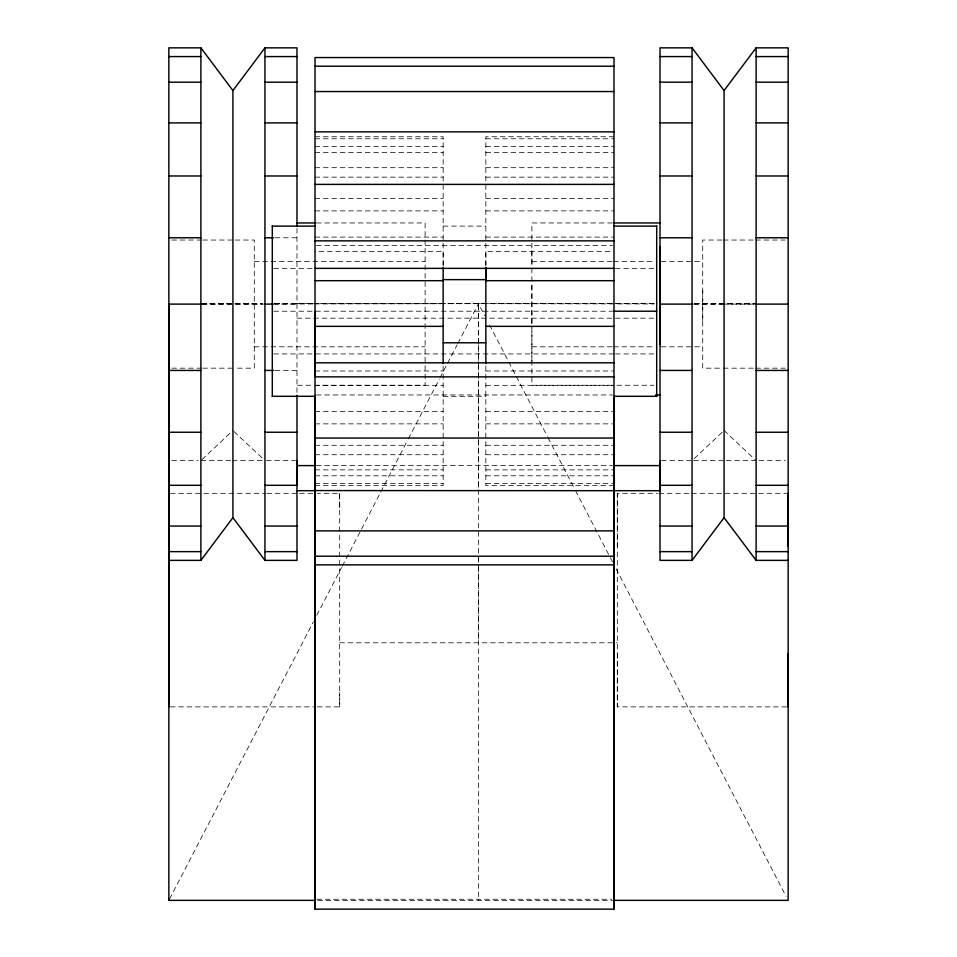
<?xml version="1.0" encoding="UTF-8"?>
<svg xmlns="http://www.w3.org/2000/svg" width="957" height="957" viewBox="0 0 957 957"><rect width="100%" height="100%" fill="white"/><g stroke="black" fill="none" stroke-linecap="round" stroke-linejoin="round"><path stroke-width="0.72" stroke-dasharray="4.79 3.59" d="M274.635 303.393L296.981 303.405L296.981 304.111L275.137 304.111M317.413 706.876L339.687 706.876L339.687 692.521M339.687 507.677L339.687 493.322L317.413 493.322M443.151 266.237L443.151 251.44L315.02 251.44M485.857 266.237L485.857 251.44L613.987 251.44M531.889 361.543L531.889 327.976M531.889 323.777L531.889 283.033M531.889 263.474L531.889 246.679M786.666 706.876L617.313 706.876L617.313 653.571M617.313 546.626L617.313 493.322L657.423 493.322M702.725 320.691L702.725 287.531M169.545 899.042L313.358 621.906M316.791 615.267L341.565 567.537M342.259 566.209L380.096 493.274M380.79 491.958L407.622 440.244M408.316 438.916L439.275 379.247M439.969 377.919L446.847 364.653M447.541 363.325L457.171 344.771M457.853 343.443L478.5 303.656L654.169 303.943M201.951 459.611L232.922 430.506M694.184 458.606L723.014 431.511M201.604 304.099L262.637 304.003M274.551 303.979L313.25 303.919M314.745 303.919L441.285 303.716L314.745 303.68M315.02 136.755L443.151 136.755L443.151 266.632M613.987 136.755L485.857 136.755L485.857 266.632M315.02 138.789L443.151 138.789M485.857 138.789L613.987 138.789M315.02 146.624L443.151 146.624M485.857 146.624L613.987 146.624M315.02 152.558L443.151 152.558M485.857 152.558L613.987 152.558M315.02 167.702L443.151 167.702M485.857 167.702L613.987 167.702M315.02 177.153L443.151 177.153M485.857 177.153L613.987 177.153M315.02 198.554L443.151 198.554M485.857 198.554L613.987 198.554M315.02 210.875L443.151 210.875M485.857 210.875L613.987 210.875M316.348 222.957L425.111 222.957L425.111 385.252L296.981 385.252M612.336 222.957L531.889 222.957L531.889 385.252L615.315 385.252M443.151 226.103L485.857 226.103M315.02 237.097L443.151 237.097M485.857 237.097L613.987 237.097M275.137 237.779L296.981 237.779M171.793 240.04L201.257 240.04M202.728 240.04L233.652 240.04M235.123 240.04L254.275 240.04L254.275 368.17L235.123 368.17M721.877 240.04L702.725 240.04L702.725 368.17L721.877 368.17M723.348 240.04L754.272 240.04M755.743 240.04L785.207 240.04M316.516 245.566L612.492 245.566M254.275 261.405L425.111 261.405M531.889 261.405L612.109 261.405M613.593 261.405L653.703 261.405M661.131 261.405L702.725 261.405M273.786 268.498L314.087 268.498M615.459 268.498L653.751 268.498M296.981 303.405L654.062 303.405M694.28 303.381L755.372 303.345M201.604 303.692L262.637 303.68M274.551 303.68L313.25 303.68M654.169 303.68L442.768 303.668L478.5 303.656L484.697 315.595M694.363 303.68L755.396 303.692M202.346 304.111L263.498 304.111M693.502 304.111L722.631 304.111M723.336 304.111L754.654 304.111M273.786 311.216L612.492 311.216M296.981 318.167L654.062 318.167M254.275 346.817L425.111 346.817M531.889 346.817L612.109 346.817M613.593 346.817L653.703 346.817M661.131 346.817L702.725 346.817M273.786 353.923L614.92 353.923M615.459 353.923L656.693 353.923M171.793 368.17L201.257 368.17M202.728 368.17L233.652 368.17M723.348 368.17L754.272 368.17M755.743 368.17L785.207 368.17M275.137 370.431L296.981 370.431M315.02 370.993L443.151 370.993M485.857 370.993L613.987 370.993M616.81 385.252L654.062 385.252M315.02 385.324L443.151 385.324M485.857 385.324L613.987 385.324M316.324 394.978L612.408 394.978M443.151 396.318L485.857 396.318M315.02 411.546L443.151 411.546M485.857 411.546L613.987 411.546M315.02 423.867L443.151 423.867M485.857 423.867L613.987 423.867M315.02 445.28L443.151 445.28M485.857 445.28L613.987 445.28M315.02 454.731L443.151 454.731M485.857 454.731L613.987 454.731M171.77 460.616L197.979 460.616M200.886 460.616L230.685 460.616M232.168 460.616L263.462 460.616M266.405 460.616L295.522 460.616M661.478 460.616L690.595 460.616M693.538 460.616L724.832 460.616M726.315 460.616L756.114 460.616M759.021 460.616L785.23 460.616M316.324 465.604L612.408 465.604M315.02 469.863L443.151 469.863M485.857 469.863L613.987 469.863M315.02 475.808L443.151 475.808M485.857 475.808L613.987 475.808M315.02 483.644L443.151 483.644M485.857 483.644L613.987 483.644M315.02 485.666L443.151 485.666L443.151 362.823M613.987 485.666L485.857 485.666L485.857 361.495M170.334 493.322L265.412 493.322M266.895 493.322L298.094 493.322M299.577 493.322L315.93 493.322M658.906 493.322L690.105 493.322M691.588 493.322L786.666 493.322M339.687 642.805L617.313 642.805M170.334 706.876L315.93 706.876M316.839 899.245L611.75 899.245M317.724 900.358L612.48 900.358M201.628 303.345L262.72 303.381M694.363 304.003L755.396 304.099M724.078 430.506L755.049 459.611M233.987 431.511L262.816 458.606M489.505 324.878L508.083 360.681M508.777 362.009L515.656 375.264M516.349 376.591L547.308 436.26M548.002 437.588L574.834 489.302M575.528 490.63L612.683 562.226M616.117 568.865L786.08 896.386M617.313 493.322L617.313 706.876M478.5 343.276L478.5 303.333L478.5 900.358L478.5 899.245M478.5 344.747L478.5 363.959M478.5 365.43L478.5 439.119M478.5 440.591L478.5 489.218M478.5 557.393L478.5 563.135M478.5 567.166L478.5 642.805M339.687 493.322L339.687 706.876M296.981 228.4L296.981 395.444"/><path stroke-width="1.44" d="M314.745 900.358L168.851 900.358L168.851 303.692M296.981 460.616L296.981 485.307L264.945 485.307M656.693 396.306L613.987 396.306L613.987 909.15L315.02 909.15L315.02 396.306L272.302 396.306M315.02 311.216L315.02 376.855L613.987 376.855M485.857 268.367L485.857 279.635L443.151 279.635M660.019 460.616L660.019 490.702L315.02 490.57M660.019 344.628L660.019 246.679M788.149 706.876L788.149 653.571M788.149 546.626L788.149 493.322M788.149 303.333L788.149 304.111L756.114 304.111M296.981 395.444L296.981 560.371L264.945 560.371L232.922 517.653L232.922 90.556L264.945 47.85L296.981 47.85L296.981 226.008M168.851 560.371L200.886 560.371L232.922 517.653M788.149 560.371L756.114 560.371L724.078 517.653L724.078 90.556L756.114 47.85L788.149 47.85L788.149 900.358L613.975 900.358M724.078 90.556L692.055 47.85L660.019 47.85L660.019 560.371L692.055 560.371L724.078 517.653M232.922 90.556L200.886 47.85L168.851 47.85L168.851 706.876M168.851 56.583L200.886 56.583M264.945 56.583L296.981 56.583M660.019 56.583L692.055 56.583M756.114 56.583L788.149 56.583M315.02 66.212L613.987 66.212M168.851 82.182L200.886 82.182M264.945 82.182L296.981 82.182M660.019 82.182L692.055 82.182M756.114 82.182L788.149 82.182M315.02 91.549L613.987 91.549M168.851 122.903L200.886 122.903M264.945 122.903L296.981 122.903M660.019 122.903L692.055 122.903M756.114 122.903L788.149 122.903M315.02 131.863L613.987 131.863M168.851 175.98L200.886 175.98M264.945 175.98L296.981 175.98M660.019 175.98L692.055 175.98M756.114 175.98L788.149 175.98M315.02 184.39L613.987 184.39M296.981 222.957L314.865 222.957M613.832 222.957L660.019 222.957M272.302 226.115L315.02 226.115M613.987 226.115L656.693 226.115M168.851 237.779L200.886 237.779M264.945 237.779L273.69 237.779M660.019 237.779L692.055 237.779M756.114 237.779L788.149 237.779M315.02 240.853L613.987 240.853M315.02 268.367L613.987 268.367M315.02 280.688L443.151 280.688M485.857 280.688L613.987 280.688M168.851 304.111L200.886 304.111M264.945 304.111L273.69 304.111M660.019 304.111L692.055 304.111M613.987 311.216L656.693 311.216M315.02 326.349L443.151 326.349M485.857 326.349L613.987 326.349M443.151 342.785L485.857 342.785M315.02 362.823L613.987 362.823M168.851 370.431L200.886 370.431M264.945 370.431L273.69 370.431M660.019 370.431L692.055 370.431M756.114 370.431L788.149 370.431M655.557 394.978L660.019 394.978M168.851 432.241L200.886 432.241M264.945 432.241L296.981 432.241M660.019 432.241L692.055 432.241M756.114 432.241L788.149 432.241M315.02 438.031L613.987 438.031M296.981 465.604L314.841 465.604M613.892 465.604L660.019 465.604M168.851 485.307L200.886 485.307M660.019 485.307L692.055 485.307M756.114 485.307L788.149 485.307M296.981 490.702L314.841 490.702M168.851 526.039L200.886 526.039M264.945 526.039L296.981 526.039M660.019 526.039L692.055 526.039M756.114 526.039L788.149 526.039M315.02 530.872L613.987 530.872M168.851 551.639L200.886 551.639M264.945 551.639L296.981 551.639M660.019 551.639L692.055 551.639M756.114 551.639L788.149 551.639M315.02 556.208L613.987 556.208M315.02 564.857L613.987 564.857M756.114 47.85L756.114 560.371M692.055 47.85L692.055 560.371M656.693 225.84L656.693 396.581M613.987 909.15L613.987 57.564L315.02 57.564L315.02 909.15M485.857 267.601L485.857 363.552M443.151 267.601L443.151 363.552M272.302 225.84L272.302 396.581M264.945 47.85L264.945 560.371M200.886 47.85L200.886 560.371M168.851 899.245L168.851 900.358"/></g></svg>
